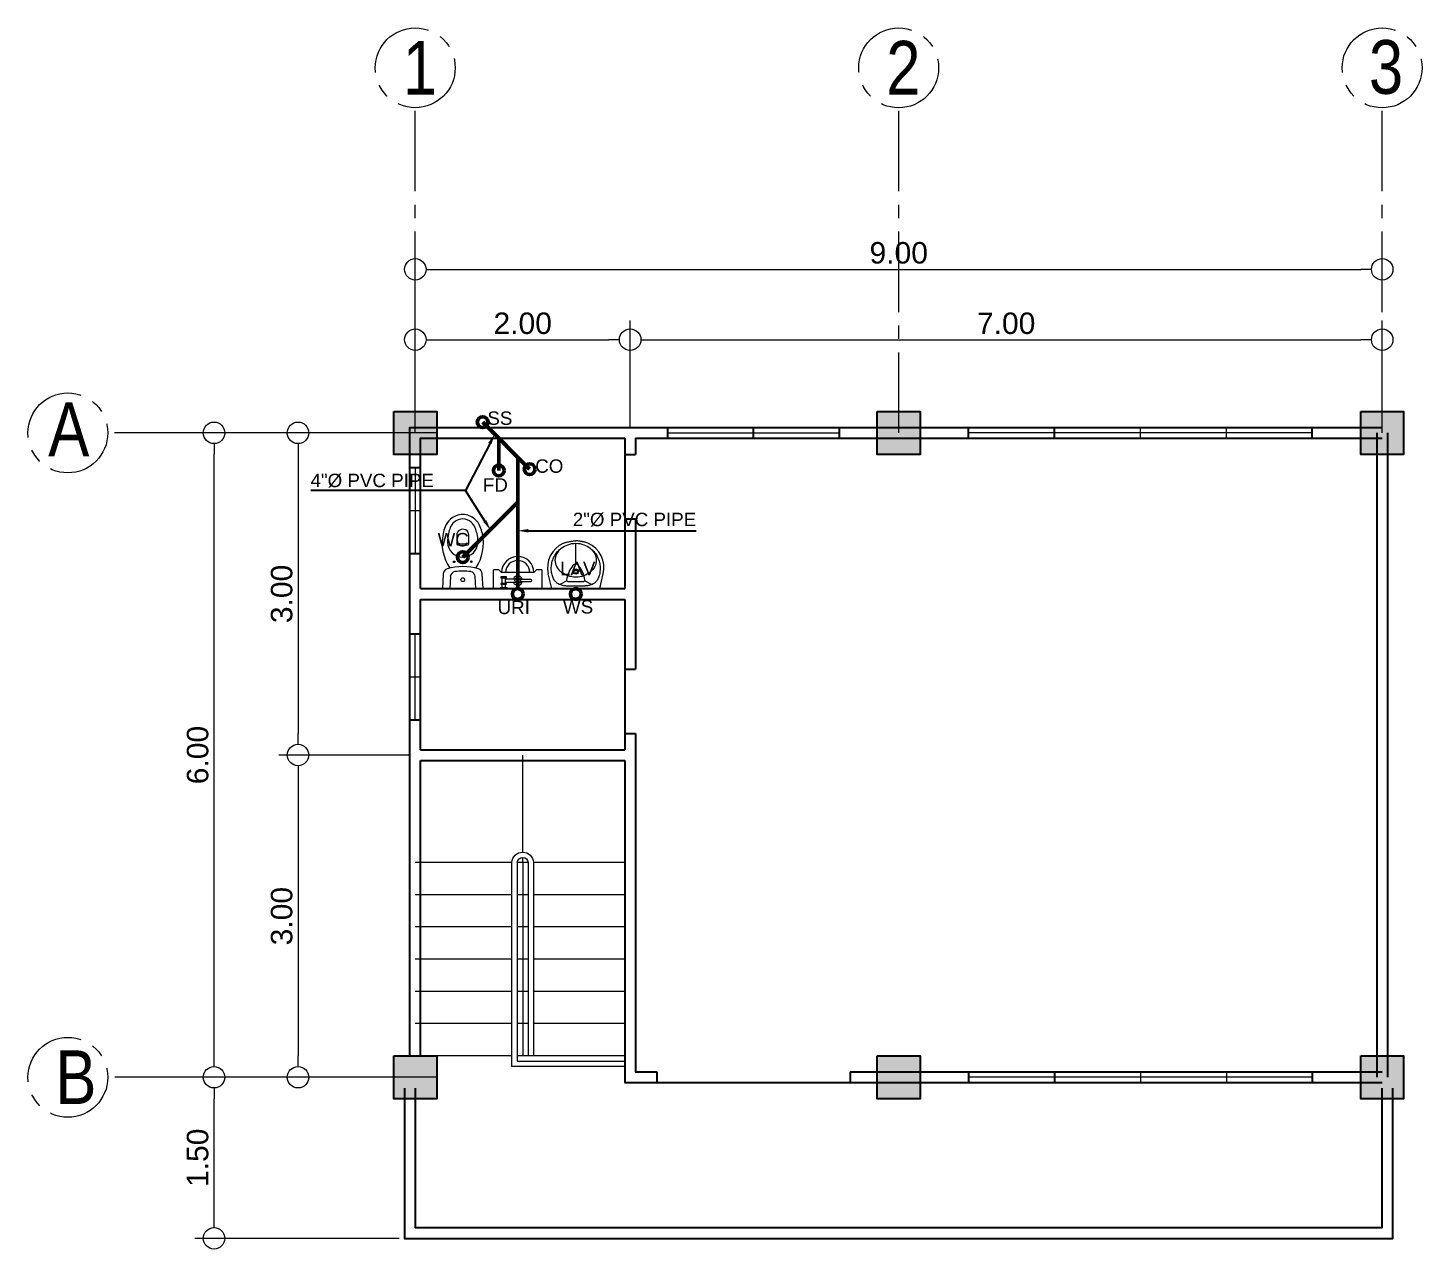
# Model space of a CAD drawing. Header units: metres. Extents: x -460 to 31334, y -1777 to 24987.
# Drawn here: x 127.8 to 140.77, y -894.99 to -883.62 of the extents above; entities that cross this region are included whole.
import ezdxf
from ezdxf import colors
from ezdxf.entities.mleader import LeaderData, LeaderLine
from ezdxf.enums import TextEntityAlignment as Align
from ezdxf.math import Vec2, Vec3

# ---------------------------------------------------------------- set-up
doc = ezdxf.new("R2010")
doc.units = ezdxf.units.M
doc.header["$MEASUREMENT"] = 0
doc.linetypes.add('CENTER2', pattern=[1.125, 0.75, -0.125, 0.125, -0.125])
doc.linetypes.add('HIDDEN', pattern=[0.375, 0.25, -0.125])
doc.layers.get('Defpoints').update_dxf_attribs({"color": 2})
for name, color, linetype in [('01 FURNITURE', 8, 'Continuous'), ('8', 8, 'Continuous'), ('FURN', 8, 'Continuous'), ('wall', 7, 'Continuous')]:
    doc.layers.add(name, color=color, linetype=linetype)
for name, color, linetype, lineweight in [('Arch_Door', 1, 'Continuous', 18), ('COLUMNS', 5, 'Continuous', 25), ('DIM', 8, 'Continuous', 5), ('fix', 8, 'Continuous', 13)]:
    doc.layers.add(name, color=color, linetype=linetype, lineweight=lineweight)
doc.layers.add('DW', color=7, linetype='Continuous', lineweight=9, true_color=0xff0a0a)
doc.layers.add('SEWERLIN', color=7, linetype='Continuous', lineweight=50, true_color=0xe77904)
doc.styles.add('AN100', font='ARIALN.TTF', dxfattribs={"height": 0.25})
doc.styles.add('ATTR', font='romans.shx', dxfattribs={"width": 0.8, "height": 1.2})
doc.styles.add('SAM', font='arial.ttf', dxfattribs={"height": 0.15})
doc.styles.get("Standard").update_dxf_attribs({"font": 'arial.ttf'})
doc.dimstyles.get("Standard").update_dxf_attribs({"dimtxt": 0.2, "dimasz": 0.2, "dimexe": 0.18, "dimexo": 0.05, "dimgap": 0.05, "dimtad": 1, "dimzin": 0, "dimdsep": 46, "dimtxsty": 'Standard', "dimblk": 'DOTBLANK', "dimcen": 0.09, "dimclrd": 256, "dimclre": 256, "dimaunit": 1, "dimadec": 6, "dimazin": 0, "dimtfac": 1, "dimtix": 1, "dimtofl": 0, "dimtmove": 0, "dimatfit": 3, "dimfxl": 1, "dimtolj": 1, "dimtzin": 0, "dimlwd": -1, "dimlwe": -1, "dimarcsym": 0})

# ---------------------------------------------------------------- blocks, each defined once
blk = doc.blocks.new('_DotBlank')
at = {"color": 0, "linetype": 'ByBlock', "lineweight": -2}
blk.add_line((-0.5, 0), (-1, 0), dxfattribs=at)
blk.add_circle((0, 0), 0.5, dxfattribs=at)
blk = doc.blocks.new('*D776')
at = {"layer": 'Defpoints', "color": 0, "transparency": 16777216}
for p in [(131.401, -887.394), (130.31, -890.394), (131.401, -890.394)]:
    blk.add_point(p, dxfattribs=at)
at = {"layer": 'DIM', "transparency": 16777216}
for p, q in [((131.351, -887.394), (130.13, -887.394)), ((130.31, -887.594), (130.31, -890.194)), ((131.351, -890.394), (130.13, -890.394))]:
    blk.add_line(p, q, dxfattribs=at)
at = {"layer": 'DIM', "transparency": 16777216, "xscale": 0.2, "yscale": 0.2, "zscale": 0.2}
for p, rotation in [((130.31, -887.394), 90), ((130.31, -890.394), 270)]:
    blk.add_blockref('_DotBlank', p, dxfattribs=dict(at, rotation=rotation))
at = {"layer": 'DIM', "color": 0, "transparency": 16777216, "insert": (130.158, -888.894), "char_height": 0.2, "attachment_point": 5, "rotation": 90}
blk.add_mtext('\\A1;3.00', dxfattribs=at)
blk = doc.blocks.new('*D777')
at = {"layer": 'Defpoints', "color": 0, "transparency": 16777216}
for p in [(133.401, -886.527), (131.401, -887.394), (133.401, -887.394)]:
    blk.add_point(p, dxfattribs=at)
at = {"layer": 'DIM', "transparency": 16777216}
for p, q in [((131.401, -887.344), (131.401, -886.347)), ((133.401, -887.344), (133.401, -886.347)), ((131.601, -886.527), (133.201, -886.527))]:
    blk.add_line(p, q, dxfattribs=at)
at = {"layer": 'DIM', "transparency": 16777216, "xscale": 0.2, "yscale": 0.2, "zscale": 0.2, "rotation": 180}
blk.add_blockref('_DotBlank', (131.401, -886.527), dxfattribs=at)
at = {"layer": 'DIM', "transparency": 16777216, "xscale": 0.2, "yscale": 0.2, "zscale": 0.2}
blk.add_blockref('_DotBlank', (133.401, -886.527), dxfattribs=at)
at = {"layer": 'DIM', "color": 0, "transparency": 16777216, "insert": (132.401, -886.375), "char_height": 0.2, "attachment_point": 5}
blk.add_mtext('\\A1;2.00', dxfattribs=at)
blk = doc.blocks.new('*D778')
at = {"layer": 'Defpoints', "color": 0, "transparency": 16777216}
for p in [(140.401, -886.527), (133.401, -887.394), (140.401, -887.444)]:
    blk.add_point(p, dxfattribs=at)
at = {"layer": 'DIM', "transparency": 16777216}
for p, q in [((133.401, -887.344), (133.401, -886.347)), ((140.401, -887.394), (140.401, -886.347)), ((133.601, -886.527), (140.201, -886.527))]:
    blk.add_line(p, q, dxfattribs=at)
at = {"layer": 'DIM', "transparency": 16777216, "xscale": 0.2, "yscale": 0.2, "zscale": 0.2, "rotation": 180}
blk.add_blockref('_DotBlank', (133.401, -886.527), dxfattribs=at)
at = {"layer": 'DIM', "transparency": 16777216, "xscale": 0.2, "yscale": 0.2, "zscale": 0.2}
blk.add_blockref('_DotBlank', (140.401, -886.527), dxfattribs=at)
at = {"layer": 'DIM', "color": 0, "transparency": 16777216, "insert": (136.901, -886.375), "char_height": 0.2, "attachment_point": 5}
blk.add_mtext('\\A1;7.00', dxfattribs=at)
blk = doc.blocks.new('*D779')
at = {"layer": 'Defpoints', "color": 0, "transparency": 16777216}
for p in [(140.401, -885.872), (140.401, -886.247), (131.401, -886.427)]:
    blk.add_point(p, dxfattribs=at)
at = {"layer": 'DIM', "transparency": 16777216}
for p, q in [((131.401, -886.377), (131.401, -885.692)), ((140.401, -886.197), (140.401, -885.692)), ((131.601, -885.872), (140.201, -885.872))]:
    blk.add_line(p, q, dxfattribs=at)
at = {"layer": 'DIM', "transparency": 16777216, "xscale": 0.2, "yscale": 0.2, "zscale": 0.2, "rotation": 180}
blk.add_blockref('_DotBlank', (131.401, -885.872), dxfattribs=at)
at = {"layer": 'DIM', "transparency": 16777216, "xscale": 0.2, "yscale": 0.2, "zscale": 0.2}
blk.add_blockref('_DotBlank', (140.401, -885.872), dxfattribs=at)
at = {"layer": 'DIM', "color": 0, "transparency": 16777216, "insert": (135.901, -885.719), "char_height": 0.2, "attachment_point": 5}
blk.add_mtext('\\A1;9.00', dxfattribs=at)
blk = doc.blocks.new('*D780')
at = {"layer": 'Defpoints', "color": 0, "transparency": 16777216}
for p in [(131.401, -890.394), (130.31, -893.394), (131.201, -893.394)]:
    blk.add_point(p, dxfattribs=at)
at = {"layer": 'DIM', "transparency": 16777216}
for p, q in [((131.351, -890.394), (130.13, -890.394)), ((130.31, -890.594), (130.31, -893.194)), ((131.151, -893.394), (130.13, -893.394))]:
    blk.add_line(p, q, dxfattribs=at)
at = {"layer": 'DIM', "transparency": 16777216, "xscale": 0.2, "yscale": 0.2, "zscale": 0.2}
for p, rotation in [((130.31, -890.394), 90), ((130.31, -893.394), 270)]:
    blk.add_blockref('_DotBlank', p, dxfattribs=dict(at, rotation=rotation))
at = {"layer": 'DIM', "color": 0, "transparency": 16777216, "insert": (130.158, -891.894), "char_height": 0.2, "attachment_point": 5, "rotation": 90}
blk.add_mtext('\\A1;3.00', dxfattribs=at)
blk = doc.blocks.new('*D781')
at = {"layer": 'Defpoints', "color": 0, "transparency": 16777216}
for p in [(129.528, -887.394), (130.31, -887.394), (130.31, -893.394)]:
    blk.add_point(p, dxfattribs=at)
at = {"layer": 'DIM', "transparency": 16777216}
for p, q in [((130.26, -887.394), (129.348, -887.394)), ((129.528, -893.194), (129.528, -887.594)), ((130.26, -893.394), (129.348, -893.394))]:
    blk.add_line(p, q, dxfattribs=at)
at = {"layer": 'DIM', "transparency": 16777216, "xscale": 0.2, "yscale": 0.2, "zscale": 0.2}
for p, rotation in [((129.528, -887.394), 90), ((129.528, -893.394), 270)]:
    blk.add_blockref('_DotBlank', p, dxfattribs=dict(at, rotation=rotation))
at = {"layer": 'DIM', "color": 0, "transparency": 16777216, "insert": (129.376, -890.394), "char_height": 0.2, "attachment_point": 5, "rotation": 90}
blk.add_mtext('\\A1;6.00', dxfattribs=at)
blk = doc.blocks.new('A$C1BDC7D92')
at = {"layer": 'fix', "linetype": 'Continuous', "transparency": 33554687}
for p, q in [((0.043, 0.479), (0.007, 0.332)), ((0.523, 0.479), (0.043, 0.479)), ((0.523, 0.479), (0.558, 0.332))]:
    blk.add_line(p, q, dxfattribs=at)
at = {"layer": 'fix', "transparency": 33554687}
for p, q in [((0.193, 0.402), (0.122, 0.438)), ((0.372, 0.402), (0.443, 0.438))]:
    blk.add_line(p, q, dxfattribs=at)
at = {"layer": 'fix', "linetype": 'Continuous', "transparency": 33554687}
for points in [[(0.138, 0.075), (0.127, 0.083), (0.118, 0.091), (0.11, 0.099), (0.11, 0.099), (0.101, 0.108), (0.094, 0.118), (0.086, 0.127), (0.079, 0.137), (0.073, 0.148), (0.067, 0.159), (0.061, 0.17), (0.057, 0.181), (0.057, 0.181), (0.052, 0.193), (0.049, 0.204), (0.045, 0.216), (0.043, 0.229), (0.041, 0.241), (0.039, 0.253), (0.038, 0.266), (0.038, 0.278), (0.038, 0.278), (0.039, 0.291), (0.04, 0.304), (0.041, 0.316), (0.043, 0.328), (0.046, 0.34), (0.049, 0.352), (0.053, 0.362), (0.057, 0.372), (0.057, 0.372), (0.061, 0.382), (0.066, 0.39), (0.071, 0.398), (0.076, 0.405), (0.082, 0.412), (0.089, 0.418), (0.095, 0.423), (0.102, 0.428), (0.102, 0.428), (0.109, 0.432), (0.117, 0.436), (0.125, 0.439), (0.132, 0.442), (0.14, 0.445), (0.148, 0.447), (0.156, 0.449), (0.164, 0.45), (0.164, 0.45), (0.171, 0.451), (0.178, 0.452), (0.185, 0.452), (0.192, 0.453), (0.199, 0.453), (0.206, 0.453), (0.213, 0.453), (0.22, 0.453), (0.22, 0.453), (0.228, 0.453), (0.235, 0.453), (0.243, 0.453), (0.251, 0.453), (0.258, 0.453), (0.266, 0.453), (0.273, 0.453), (0.281, 0.453), (0.281, 0.453), (0.288, 0.453), (0.295, 0.453), (0.302, 0.453), (0.309, 0.453), (0.315, 0.453), (0.322, 0.453), (0.329, 0.453), (0.337, 0.453), (0.337, 0.453), (0.344, 0.453), (0.352, 0.453), (0.359, 0.453), (0.367, 0.453), (0.375, 0.453), (0.383, 0.452), (0.391, 0.451), (0.4, 0.45), (0.4, 0.45), (0.408, 0.449), (0.416, 0.447), (0.424, 0.445), (0.432, 0.442), (0.44, 0.439), (0.448, 0.436), (0.456, 0.432), (0.463, 0.428), (0.463, 0.428), (0.47, 0.423), (0.476, 0.418), (0.483, 0.412), (0.489, 0.405), (0.494, 0.398), (0.499, 0.39), (0.504, 0.382), (0.509, 0.372), (0.509, 0.372), (0.513, 0.362), (0.516, 0.352), (0.519, 0.34), (0.522, 0.328), (0.524, 0.316), (0.526, 0.304), (0.527, 0.291), (0.527, 0.278), (0.527, 0.278), (0.527, 0.266), (0.526, 0.253), (0.524, 0.241), (0.522, 0.229), (0.52, 0.216), (0.517, 0.204), (0.513, 0.193), (0.509, 0.181), (0.509, 0.181), (0.504, 0.17), (0.498, 0.159), (0.492, 0.148), (0.486, 0.137), (0.479, 0.127), (0.472, 0.118), (0.464, 0.108), (0.455, 0.099), (0.455, 0.099), (0.447, 0.091), (0.438, 0.083), (0.427, 0.075)], [(0.283, 0.234), (0.283, 0.169), (0.283, 0.103), (0.283, 0.025)]]:
    blk.add_lwpolyline(points, dxfattribs=at)
blk.add_lwpolyline([(0.283, 0.025, -0.082757), (0.203, 0.039, -0.090524), (0.138, 0.075, -0.104224), (0.093, 0.132, -0.116526), (0.078, 0.195, -0.116526), (0.093, 0.258, -0.104224), (0.138, 0.314, -0.090524), (0.203, 0.35, -0.082757), (0.283, 0.364, -0.082757), (0.362, 0.35, -0.090524), (0.427, 0.314, -0.104224), (0.472, 0.258, -0.116526), (0.487, 0.195, -0.116526), (0.472, 0.132, -0.104224), (0.427, 0.075, -0.090524), (0.362, 0.039, -0.082757)], format="xyb", close=True, dxfattribs=at)
blk.add_lwpolyline([(0.31, 0.247, 0.133789), (0.375, 0.393, 0.453405), (0.363, 0.406), (0.202, 0.406, 0.453405), (0.19, 0.393, 0.133789), (0.255, 0.247)], format="xyb", dxfattribs=at)
at = {"layer": 'fix', "transparency": 33554687}
for points in [[(0.16, 0.025), (0.17, 0.021), (0.18, 0.018), (0.188, 0.015), (0.195, 0.013), (0.202, 0.011), (0.208, 0.01), (0.214, 0.009), (0.219, 0.008), (0.225, 0.007), (0.231, 0.006), (0.238, 0.005), (0.245, 0.004), (0.253, 0.003), (0.262, 0.002), (0.271, 0.001), (0.283, 0)], [(0.405, 0.025), (0.395, 0.021), (0.386, 0.018), (0.377, 0.015), (0.37, 0.013), (0.363, 0.011), (0.357, 0.01), (0.351, 0.009), (0.346, 0.008), (0.34, 0.007), (0.334, 0.006), (0.327, 0.005), (0.32, 0.004), (0.312, 0.003), (0.304, 0.002), (0.294, 0.001), (0.283, 0)]]:
    blk.add_lwpolyline(points, dxfattribs=at)
at = {"layer": 'fix', "linetype": 'Continuous', "transparency": 33554687}
for radius in [0.0264, 0.0185]:
    blk.add_circle((0.283, 0.307), radius, dxfattribs=at)
for centre, radius, start, end in [((0.267, 0.269), 0.267, 166.4993, 246.3994), ((0.298, 0.269), 0.267, 293.6006, 13.5007), ((0.283, 0.269), 0.0353, 219.2954, 320.7046)]:
    blk.add_arc(centre, radius, start, end, dxfattribs=at)
at = {"layer": 'fix', "transparency": 33554687, "text_generation_flag": 4, "flags": 1}
for tag, p in [('ASCATNO', (0.283, 0.479)), ('ASCOLOR', (0.283, 0.469)), ('ASNAME', (0.283, 0.474))]:
    blk.add_attdef(tag, text='', height=0.00294, rotation=180, dxfattribs=at).set_placement(p, align=Align.MIDDLE)
blk = doc.blocks.new('A$C760102CB')
at = {"layer": 'fix', "transparency": 33554687}
for p, q in [((0.071, 0.69), (0.077, 0.579)), ((0.308, 0.578), (0.315, 0.69))]:
    blk.add_line(p, q, dxfattribs=at)
for points in [[(0.011, 0.552, 0.313572), (0.046, 0.507, 0.148983), (0.339, 0.506, 0.313572), (0.374, 0.551), (0.383, 0.69), (0.003, 0.69)], [(0.333, 0.256, 0.997252), (0.051, 0.257, 0.054268), (0.059, 0.177, 0.040235), (0.075, 0.124, 0.119968), (0.112, 0.071, 0.181516), (0.191, 0.041, 0.181516), (0.271, 0.07, 0.119968), (0.308, 0.123, 0.040235), (0.325, 0.177, 0.054268)], [(0.248, 0.271, 0.353967), (0.24, 0.281, 0.105376), (0.143, 0.281, 0.353967), (0.135, 0.272), (0.135, 0.193, 1), (0.248, 0.193)]]:
    blk.add_lwpolyline(points, format="xyb", close=True, dxfattribs=at)
blk.add_lwpolyline([(0.072, 0.5, 0.204199), (0.009, 0.177, 0.040235), (0.028, 0.115, 0.119968), (0.078, 0.043, 0.181516), (0.191, 0, 0.181516), (0.304, 0.042, 0.119968), (0.356, 0.114, 0.040235), (0.374, 0.176, 0.204199), (0.313, 0.499)], format="xyb", dxfattribs=at)
for centre, radius in [((0.193, 0.607), 0.0175), ((0.112, 0.44), 0.0075), ((0.272, 0.44), 0.0075)]:
    blk.add_circle(centre, radius, dxfattribs=at)
for centre, radius, start, end in [((0.127, 0.582), 0.05, 183.2724, 260.6544), ((0.194, 0.987), 0.461, 260.6544, 279.0654), ((0.259, 0.581), 0.05, 279.0654, 356.4474), ((0.191, 0.053), 0.219, 74.9202, 104.7996)]:
    blk.add_arc(centre, radius, start, end, dxfattribs=at)
blk = doc.blocks.new('Urinal Toilet 2 PV')
for p, q in [((3.85, 0), (6.65, 0)), ((-0.98, -2.6501), (-4.9, -2.6501)), ((-4.9, -3.35), (-0.98, -3.35)), ((0.773, -2.3), (4.55, -2.3)), ((4.55, -3.7), (0.784, -3.7)), ((4.2, -0.35), (6.3, -0.35)), ((4.2, -1.6), (4.2, -1.95)), ((6.3, -1.6), (4.2, -1.6)), ((4.2, -1.95), (6.3, -1.95)), ((4.2, -4.05), (4.2, -4.4001)), ((6.3, -4.05), (4.2, -4.05)), ((4.2, -4.4001), (6.3, -4.4001)), ((4.55, -0.35), (4.55, -1.6)), ((4.55, -1.95), (4.55, -4.05)), ((5.95, -1.6), (5.95, -0.35)), ((5.95, -4.05), (5.95, -1.95)), ((6.3, -1.95), (6.3, -1.6)), ((6.3, -4.4001), (6.3, -4.05)), ((-9, -7), (-7, -7)), ((-7, -7), (-6, -6)), ((-6, -6), (6, -6)), ((6, -6), (7, -7)), ((7, -7), (9, -7))]:
    blk.add_line(p, q)
blk.add_lwpolyline([(-9, -7), (-9, 0), (9, 0), (9, -7)])
blk.add_circle((0, -3), 1.05)
for centre, radius, start, end in [((4.215, 0.0154), 0.3657, 182.4084, 267.5916), ((6.285, 0.0154), 0.3657, 272.4084, 357.5916), ((-4.9, -3), 0.35, 90, 270), ((0, -3), 1.75, 22.85047, 168.577), ((0, -3), 1.75, 191.8763, 336.5863), ((0, -6), 6, 180, 0), ((0, -6), 4.5, 180, 0)]:
    blk.add_arc(centre, radius, start, end)
at = {"style": 'ATTR', "width": 0.8, "flags": 9}
blk.add_attdef('ESTCODE', (0, 0), '', height=0.00000036, dxfattribs=at)
blk = doc.blocks.new('*D782')
at = {"layer": 'Defpoints', "color": 0, "transparency": 16777216}
for p in [(129.528, -893.394), (131.201, -893.394), (131.301, -894.894)]:
    blk.add_point(p, dxfattribs=at)
at = {"layer": 'DIM', "transparency": 16777216}
for p, q in [((131.151, -893.394), (129.348, -893.394)), ((129.528, -894.694), (129.528, -893.594)), ((131.251, -894.894), (129.348, -894.894))]:
    blk.add_line(p, q, dxfattribs=at)
at = {"layer": 'DIM', "transparency": 16777216, "xscale": 0.2, "yscale": 0.2, "zscale": 0.2}
for p, rotation in [((129.528, -893.394), 90), ((129.528, -894.894), 270)]:
    blk.add_blockref('_DotBlank', p, dxfattribs=dict(at, rotation=rotation))
at = {"layer": 'DIM', "color": 0, "transparency": 16777216, "insert": (129.376, -894.144), "char_height": 0.2, "attachment_point": 5, "rotation": 90}
blk.add_mtext('\\A1;1.50', dxfattribs=at)

msp = doc.modelspace()

# ---------------------------------------------------------------- hatches: boundary and pattern name
at = {"layer": 'COLUMNS', "true_color": 0x808080}
h = msp.add_hatch(color=8, dxfattribs=at)
h.dxf.hatch_style = 1
h.paths.add_polyline_path([(131.20063, -887.19444), (131.60063, -887.19444), (131.60063, -887.59444), (131.20063, -887.59444)])
h = msp.add_hatch(color=8, dxfattribs=at)
h.dxf.hatch_style = 1
h.paths.add_polyline_path([(135.70063, -887.19444), (136.10063, -887.19444), (136.10063, -887.59444), (135.70063, -887.59444)])
h = msp.add_hatch(color=8, dxfattribs=at)
h.dxf.hatch_style = 1
h.paths.add_polyline_path([(140.20063, -887.19444), (140.60063, -887.19444), (140.60063, -887.59444), (140.20063, -887.59444)])
h = msp.add_hatch(color=8, dxfattribs=at)
h.dxf.hatch_style = 1
h.paths.add_polyline_path([(131.20063, -893.19444), (131.60063, -893.19444), (131.60063, -893.59444), (131.20063, -893.59444)])
h = msp.add_hatch(color=8, dxfattribs=at)
h.dxf.hatch_style = 1
h.paths.add_polyline_path([(135.70063, -893.19444), (136.10063, -893.19444), (136.10063, -893.59444), (135.70063, -893.59444)])
h = msp.add_hatch(color=8, dxfattribs=at)
h.dxf.hatch_style = 1
h.paths.add_polyline_path([(140.20063, -893.19444), (140.60063, -893.19444), (140.60063, -893.59444), (140.20063, -893.59444)])

# ---------------------------------------------------------------- linework, layer by layer
at = {"color": 8, "lineweight": 9, "ltscale": 10, "true_color": 0x808080}
for points in [[(132.40063, -891.298), (132.40063, -890.39444)], [(132.30076, -891.39444), (131.40063, -891.39444)], [(132.40063, -891.39444), (132.35063, -891.39444)], [(132.40063, -891.39444), (132.40063, -891.348)], [(132.40063, -891.39444), (132.40063, -893.19444)], [(132.45063, -891.39444), (132.40063, -891.39444)], [(133.35063, -891.39444), (132.50049, -891.39444)], [(132.45063, -891.69444), (132.40063, -891.69444)], [(133.35063, -891.69444), (132.50063, -891.69444)], [(132.45063, -891.99444), (132.40063, -891.99444)], [(133.35063, -891.99444), (132.50063, -891.99444)], [(132.45063, -892.29444), (132.40063, -892.29444)], [(133.35063, -892.29444), (132.50063, -892.29444)], [(132.45063, -892.59444), (132.40063, -892.59444)], [(133.35063, -892.59444), (132.50063, -892.59444)], [(132.45063, -892.89444), (132.40063, -892.89444)], [(133.35063, -892.89444), (132.50063, -892.89444)], [(133.35063, -893.19444), (132.40063, -893.19444)]]:
    msp.add_lwpolyline(points, dxfattribs=at)
at = {"color": 8, "lineweight": 5, "ltscale": 10, "true_color": 0x808080}
for points in [[(133.35063, -893.29444), (132.30063, -893.29444), (132.30063, -891.39444)], [(132.35063, -891.39444), (132.35063, -893.24444), (133.35063, -893.24444)], [(132.45063, -891.39444), (132.45063, -893.19444)], [(132.50063, -891.39444), (132.50063, -893.19444)]]:
    msp.add_lwpolyline(points, dxfattribs=at)
for points in [[(132.30076, -891.39444, -0.96570808), (132.50049, -891.39444, -0.92882439)], [(132.35063, -891.39444, -0.92882439), (132.45063, -891.39444, 0.36860999)]]:
    msp.add_lwpolyline(points, format="xyb", dxfattribs=at)
at = {"color": 8, "linetype": 'HIDDEN', "lineweight": 9, "ltscale": 10, "true_color": 0x808080}
for points in [[(132.30063, -891.69444), (131.40063, -891.69444)], [(132.40063, -891.69444), (132.35063, -891.69444)], [(132.30063, -891.99444), (131.40063, -891.99444)], [(132.40063, -891.99444), (132.35063, -891.99444)], [(132.30063, -892.29444), (131.40063, -892.29444)], [(132.40063, -892.29444), (132.35063, -892.29444)], [(132.30063, -892.59444), (131.40063, -892.59444)], [(132.40063, -892.59444), (132.35063, -892.59444)], [(132.30063, -892.89444), (131.40063, -892.89444)], [(132.40063, -892.89444), (132.35063, -892.89444)], [(132.30063, -893.19444), (131.40063, -893.19444)], [(132.40063, -893.19444), (132.35063, -893.19444)]]:
    msp.add_lwpolyline(points, dxfattribs=at)
at = {"color": 8, "true_color": 0x808080}
for points in [[(131.30063, -893.49444), (131.30063, -894.89444), (140.50063, -894.89444), (140.50063, -893.49444)], [(131.40063, -893.49444), (131.40063, -894.79444), (140.40063, -894.79444), (140.40063, -893.49444)]]:
    msp.add_lwpolyline(points, dxfattribs=at)
at = {"layer": '01 FURNITURE', "color": 8, "linetype": 'CENTER2', "lineweight": 9, "true_color": 0x808080}
for p, q in [((131.40063, -887.39444), (131.40063, -884.36708)), ((135.90063, -887.39444), (135.90063, -884.36752)), ((140.40063, -887.39444), (140.40063, -884.36796))]:
    msp.add_line(p, q, dxfattribs=at)
for points in [[(131.60063, -887.39444), (128.53899, -887.39444)], [(131.60342, -893.39444), (128.53899, -893.39444)]]:
    msp.add_lwpolyline(points, dxfattribs=at)
for centre in [(131.40063, -883.99517), (135.90062, -883.99561), (140.40062, -883.99561), (128.16707, -887.39444), (128.16707, -893.39444)]:
    msp.add_circle(centre, 0.37192, dxfattribs=at)
at = {"layer": 'COLUMNS', "color": 8, "true_color": 0x808080}
for points in [[(131.20063, -887.19444), (131.60063, -887.19444), (131.60063, -887.59444), (131.20063, -887.59444)], [(135.70063, -887.19444), (136.10063, -887.19444), (136.10063, -887.59444), (135.70063, -887.59444)], [(140.20063, -887.19444), (140.60063, -887.19444), (140.60063, -887.59444), (140.20063, -887.59444)], [(131.20063, -893.19444), (131.60063, -893.19444), (131.60063, -893.59444), (131.20063, -893.59444)], [(135.70063, -893.19444), (136.10063, -893.19444), (136.10063, -893.59444), (135.70063, -893.59444)], [(140.20063, -893.19444), (140.60063, -893.19444), (140.60063, -893.59444), (140.20063, -893.59444)]]:
    msp.add_lwpolyline(points, close=True, dxfattribs=at)
at = {"layer": 'DW', "color": 8, "true_color": 0x808080}
for points in [[(134.55063, -887.44444), (134.55063, -887.34444)], [(137.35063, -887.44444), (137.35063, -887.34444)], [(138.15063, -887.44444), (138.15063, -887.34444)], [(138.95063, -887.44444), (138.95063, -887.34444)], [(133.75063, -887.39444), (135.35063, -887.39444)], [(139.75063, -887.39444), (136.55063, -887.39444)], [(131.40063, -887.71944), (131.40063, -888.51944)], [(131.45063, -888.11944), (131.35063, -888.11944)], [(131.40063, -890.06944), (131.40063, -889.26944)], [(131.45063, -889.66944), (131.35063, -889.66944)], [(137.35063, -893.34444), (137.35063, -893.44444)], [(138.15063, -893.34444), (138.15063, -893.44444)], [(138.95063, -893.34444), (138.95063, -893.44444)], [(139.75063, -893.39444), (136.55063, -893.39444)]]:
    msp.add_lwpolyline(points, dxfattribs=at)
at = {"layer": 'SEWERLIN'}
for p, q in [((132.46558, -887.73179), (132.02823, -887.29444)), ((131.84337, -888.5518), (132.35478, -888.04038))]:
    msp.add_line(p, q, dxfattribs=at)
for points in [[(132.17823, -887.44444), (132.17823, -887.74444)], [(132.35478, -887.62099), (132.35478, -888.84444)]]:
    msp.add_lwpolyline(points, dxfattribs=at)
for centre in [(132.02823, -887.29444), (132.17823, -887.74444), (132.46558, -887.73179), (131.84302, -888.5518), (132.35478, -888.89444), (132.89489, -888.89444)]:
    msp.add_circle(centre, 0.05, dxfattribs=at)
at = {"layer": 'wall', "color": 8, "true_color": 0x808080}
for points in [[(131.35063, -893.19444), (131.35063, -887.34444), (140.40063, -887.34444)], [(133.75063, -887.44444), (133.75063, -887.34444)], [(134.55063, -887.44444), (134.55063, -887.34444)], [(135.35063, -887.44444), (135.35063, -887.34444)], [(136.55063, -887.44444), (136.55063, -887.34444)], [(137.35063, -887.44444), (137.35063, -887.34444)], [(139.75063, -887.44444), (139.75063, -887.34444)], [(131.45063, -888.84444), (131.45063, -887.44444), (133.35063, -887.44444)], [(133.35063, -887.44444), (133.35063, -888.84444)], [(133.45063, -887.44444), (140.40063, -887.44444)], [(133.45063, -887.44444), (133.45063, -887.59444)], [(140.35063, -887.39444), (140.35063, -893.39444)], [(140.45063, -887.39444), (140.45063, -893.39444)], [(133.35063, -887.59444), (133.45063, -887.59444)], [(131.45063, -887.71944), (131.35063, -887.71944)], [(133.35063, -888.19444), (133.45063, -888.19444)], [(133.45063, -888.19444), (133.45063, -889.59444)], [(131.45063, -888.51944), (131.35063, -888.51944)], [(131.45063, -888.84444), (133.35063, -888.84444)], [(131.45063, -890.34444), (131.45063, -888.94444)], [(131.45063, -888.94444), (133.35063, -888.94444)], [(133.35063, -888.94444), (133.35063, -890.34444)], [(131.45063, -889.26944), (131.35063, -889.26944)], [(133.35063, -889.59444), (133.45063, -889.59444)], [(131.45063, -890.06944), (131.35063, -890.06944)], [(133.35063, -890.19444), (133.45063, -890.19444)], [(133.45063, -890.19444), (133.45063, -893.34444), (133.64952, -893.34444)], [(131.45063, -890.34444), (133.35063, -890.34444)], [(131.45063, -893.19444), (131.45063, -890.44444)], [(131.45063, -890.44444), (133.35063, -890.44444)], [(133.35063, -890.44444), (133.35063, -893.44444), (140.40063, -893.44444)], [(133.64952, -893.34444), (133.64952, -893.44444)], [(135.44952, -893.34444), (140.40063, -893.34444)], [(135.44952, -893.34444), (135.44952, -893.44444)], [(135.70063, -893.34444), (135.85063, -893.34444)], [(136.55063, -893.34444), (136.55063, -893.44444)], [(137.35063, -893.34444), (137.35063, -893.44444)], [(139.75063, -893.34444), (139.75063, -893.44444)]]:
    msp.add_lwpolyline(points, dxfattribs=at)

# ---------------------------------------------------------------- block references
at = {"layer": 'fix', "color": 8, "lineweight": 18, "true_color": 0x808080, "transparency": 33554687, "rotation": 180.000118677427}
for name, p, xscale, yscale, zscale in [('A$C1BDC7D92', (133.15751, -888.39904), 0.930641941635642, 0.930641941635642, 0.930641941635642), ('Urinal Toilet 2 PV', (132.35478, -888.84444), 0.025, 0.025, 0.025)]:
    msp.add_blockref(name, p, dxfattribs=dict(at, xscale=xscale, yscale=yscale, zscale=zscale))
at = {"layer": 'FURN', "color": 8, "lineweight": 18, "true_color": 0x808080, "transparency": 33554687, "rotation": 180.2258194888934}
msp.add_blockref('A$C760102CB', (132.03379, -888.15369), dxfattribs=at)

# ---------------------------------------------------------------- texts
at = {"transparency": 33554687, "char_height": 0.125, "attachment_point": 3, "style": 'SAM'}
for s, insert, width in [('SS', (132.30496, -887.19454), 0.4770395), ('CO', (132.77925, -887.64104), 0.4770395), ('4"%%C PVC PIPE', (131.57461, -887.77456), 2.3335475), ('FD', (132.26269, -887.81644), 0.4770395), ('2"%%C PVC PIPE', (134.01601, -888.1378), 2.3372376), ('WC', (131.89975, -888.32612), 0.4770395), ('LAV', (133.07803, -888.59415), 0.4770395), ('WS', (133.05696, -888.95146), 0.4770395), ('URI', (132.46786, -888.95671), 0.4770395)]:
    msp.add_mtext(s, dxfattribs=dict(at, insert=insert, width=width))
at = {"layer": 'Arch_Door', "color": 8, "linetype": 'Continuous', "true_color": 0x808080, "char_height": 0.5, "width": 0.1151731, "attachment_point": 1, "style": 'AN100'}
for s, insert in [('{\\C3;1}', (131.28498, -883.74424)), ('{\\C3;2}', (135.78498, -883.74468)), ('{\\C3;3}', (140.27732, -883.73703)), ('{\\C3;A}', (127.98484, -887.11139)), ('{\\C3;B}', (128.05143, -893.14351))]:
    msp.add_mtext(s, dxfattribs=dict(at, insert=insert))

# ---------------------------------------------------------------- dimensions: what is measured, and where the dimension line sits
at = {"layer": 'DIM', "color": 8, "true_color": 0x808080}
for base, p1, p2, picture, middle in [((140.40063, -885.87153), (131.40063, -886.42732), (140.40063, -886.24732), '*D779', (135.90063, -885.71941)), ((133.40063, -886.52732), (131.40063, -887.39444), (133.40063, -887.39444), '*D777', (132.40063, -886.37521)), ((140.40063, -886.52732), (133.40063, -887.39444), (140.40063, -887.44444), '*D778', (136.90063, -886.37521))]:
    dim = msp.add_linear_dim(base=base, p1=p1, p2=p2, dimstyle='Standard', dxfattribs=at)
    dim.commit()
    dim.dimension.update_dxf_attribs({"geometry": picture, "text_midpoint": middle})
for base, p1, p2, angle, picture, middle in [((129.52784, -887.39444), (130.31009, -893.39444), (130.31009, -887.39444), 90, '*D781', (129.37573, -890.39444)), ((130.31009, -890.39444), (131.40063, -887.39444), (131.40063, -890.39444), 90, '*D776', (130.1579, -888.89444)), ((130.31009, -893.39444), (131.40063, -890.39444), (131.20063, -893.39444), 90, '*D780', (130.1579, -891.89444)), ((129.52784, -893.39444), (131.30063, -894.89444), (131.20063, -893.39444), 270, '*D782', (129.37573, -894.14444))]:
    dim = msp.add_linear_dim(base=base, p1=p1, p2=p2, angle=angle, dimstyle='Standard', dxfattribs=at)
    dim.commit()
    dim.dimension.update_dxf_attribs({"geometry": picture, "text_midpoint": middle})

# ---------------------------------------------------------------- leaders
at = {"layer": '8'}
ml = msp.add_multileader_mtext('Standard', dxfattribs=at)
ml.set_content('', color=256)
ml.set_leader_properties(color=256, linetype='ByLayer', lineweight=-1)
ml.build(insert=Vec2(0, 0))
ml.multileader.update_dxf_attribs({"dogleg_length": 0.36, "arrow_head_size": 0.1})
ctx = ml.context
ctx.base_point, ctx.char_height, ctx.arrow_head_size, ctx.landing_gap_size, ctx.plane_origin = Vec3(130.24851, -887.93185), 0.1, 0.1, 0.09, Vec3(132.10227, -888.29929)
ctx.text_align_type = 2
notes = []
notes.append((ctx, [(0, (1, 1, 0), (131.86798, -887.93185), (-1, 0), 1.43948, [(0, [(132.14025, -887.40646)], 0, [])])]))
ctx.mtext.insert, ctx.mtext.alignment, ctx.mtext.flow_direction = Vec3(130.33851, -887.88185), 3, 5
ml = msp.add_multileader_mtext('Standard', dxfattribs=at)
ml.set_content('', color=256)
ml.set_leader_properties(color=256, linetype='ByLayer', lineweight=-1)
ml.build(insert=Vec2(0, 0))
ml.multileader.update_dxf_attribs({"dogleg_length": 0.36, "arrow_head_size": 0.1})
ctx = ml.context
ctx.base_point, ctx.char_height, ctx.arrow_head_size, ctx.landing_gap_size, ctx.plane_origin = Vec3(130.24851, -887.93185), 0.1, 0.1, 0.09, Vec3(132.10227, -888.29929)
ctx.text_align_type = 2
notes.append((ctx, [(0, (1, 1, 0), (131.86798, -887.93185), (-1, 0), 1.43948, [(0, [(132.10227, -888.29929)], 0, [])])]))
ctx.mtext.insert, ctx.mtext.alignment, ctx.mtext.flow_direction = Vec3(130.33851, -887.88185), 3, 5
ml = msp.add_multileader_mtext('Standard', dxfattribs=at)
ml.set_content('', color=256)
ml.set_leader_properties(color=256, linetype='ByLayer', lineweight=-1)
ml.build(insert=Vec2(0, 0))
ml.multileader.update_dxf_attribs({"dogleg_length": 0.36, "arrow_head_size": 0.1})
ctx = ml.context
ctx.base_point, ctx.char_height, ctx.arrow_head_size, ctx.landing_gap_size, ctx.plane_origin = Vec3(134.01601, -888.30548), 0.1, 0.1, 0.09, Vec3(132.35478, -888.30548)
ctx.text_align_type = 2
notes.append((ctx, [(0, (1, 1, 0), (133.65601, -888.30548), (1, 0), 0.36, [(0, [(132.35478, -888.30548)], 0, [])])]))
ctx.mtext.insert, ctx.mtext.alignment, ctx.mtext.flow_direction = Vec3(134.10601, -888.25548), 3, 5
for ctx, leaders in notes:
    for number, flags, end, landing, length, lines in leaders:
        leader = LeaderData()
        leader.index, (leader.has_last_leader_line, leader.has_dogleg_vector, leader.attachment_direction) = number, flags
        leader.last_leader_point, leader.dogleg_vector, leader.dogleg_length = Vec3(end), Vec3(landing), length
        for number, points, colour, breaks in lines:
            line = LeaderLine()
            line.index, line.vertices, line.color, line.breaks = number, Vec3.list(points), colors.encode_raw_color(colour), breaks
            leader.lines.append(line)
        ctx.leaders.append(leader)

doc.saveas('drawing.dxf')
